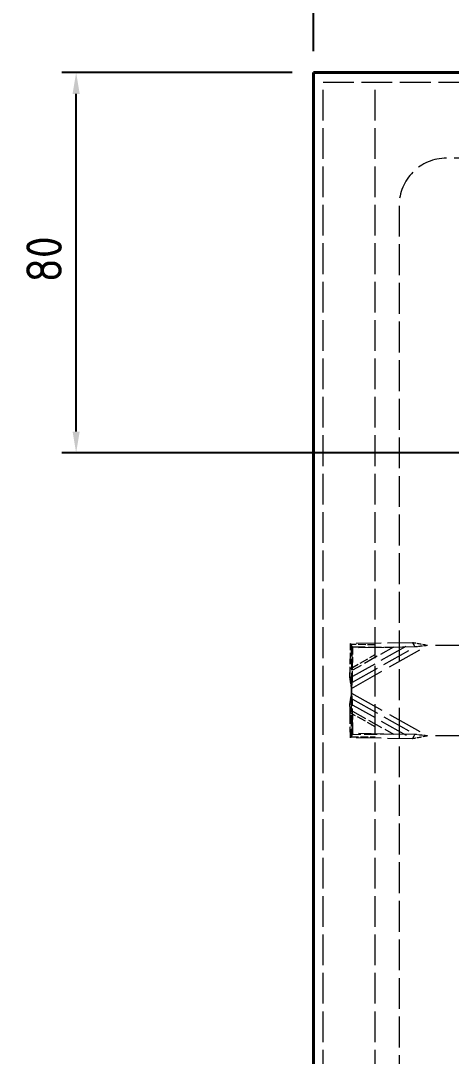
# Model space of a CAD drawing. Header units: millimetres. Extents: x 0 to 2523, y 0 to 1782.
# Drawn here: x 723.6 to 814.3, y 1086.4 to 1304.1 of the extents above; entities that cross this region are included whole.
import ezdxf

# ---------------------------------------------------------------- set-up
doc = ezdxf.new("R2010")
doc.units = ezdxf.units.MM
doc.header["$LTSCALE"] = 3
doc.linetypes.add('DASHED', pattern=[0.2067, 0.1654, -0.0413])
for name, color, linetype, lineweight in [('가려진 것(ISO)', 2, 'DASHED', 18), ('가려진 좁은 것(ISO)', 2, 'DASHED', 18), ('가시적인 것(ISO)', 3, 'Continuous', 40), ('치수(ISO)', 2, 'Continuous', 25)]:
    doc.layers.add(name, color=color, linetype=linetype, lineweight=lineweight)
doc.styles.add('치수 텍스트_PSTEK_POSCO', font='isocp.shx')
doc.dimstyles.new('치수_PSTEK_POSCO', dxfattribs={"dimscale": 3, "dimtxt": 2.5, "dimasz": 1.5, "dimexe": 1, "dimexo": 1.5, "dimgap": 1, "dimtad": 1, "dimrnd": 1e-08, "dimdsep": 46, "dimtxsty": '치수 텍스트_PSTEK_POSCO', "dimcen": 0.09, "dimdle": 10, "dimclrd": 7, "dimclre": 7, "dimclrt": 2, "dimadec": 1, "dimazin": 2, "dimtfac": 1, "dimtmove": 0, "dimatfit": 3, "dimfxl": 0, "dimtolj": 1, "dimlwd": -1, "dimlwe": -1, "dimarcsym": 0})

# ---------------------------------------------------------------- blocks, each defined once
blk = doc.blocks.new('*D86')
at = {"layer": 'Defpoints', "color": 0, "transparency": 16777216}
for p in [(735.28, 1293.23), (785.28, 1293.23), (943.78, 1213.23)]:
    blk.add_point(p, dxfattribs=at)
at = {"layer": '치수(ISO)', "color": 7, "transparency": 16777216}
for p, q in [((780.78, 1293.23), (732.28, 1293.23)), ((735.28, 1217.73), (735.28, 1288.73)), ((939.28, 1213.23), (732.28, 1213.23))]:
    blk.add_line(p, q, dxfattribs=at)
for points in [[(734.53, 1288.73), (736.03, 1288.73), (735.28, 1293.23)], [(734.53, 1217.73), (736.03, 1217.73), (735.28, 1213.23)]]:
    blk.add_solid(points, dxfattribs=at)
at = {"layer": '치수(ISO)', "color": 2, "transparency": 16777216, "insert": (728.53, 1249.11), "char_height": 7.5, "attachment_point": 4, "rotation": 90, "style": '치수 텍스트_PSTEK_POSCO'}
blk.add_mtext('\\A1;80', dxfattribs=at)
blk = doc.blocks.new('*D87')
at = {"layer": 'Defpoints', "color": 0, "transparency": 16777216}
for p in [(785.28, 1336.09), (785.28, 1293.23), (965.28, 1234.73)]:
    blk.add_point(p, dxfattribs=at)
at = {"layer": '치수(ISO)', "color": 7, "transparency": 16777216}
for p, q in [((785.28, 1297.73), (785.28, 1339.09)), ((965.28, 1239.23), (965.28, 1339.09)), ((960.78, 1336.09), (789.78, 1336.09))]:
    blk.add_line(p, q, dxfattribs=at)
for points in [[(789.78, 1336.84), (789.78, 1335.34), (785.28, 1336.09)], [(960.78, 1336.84), (960.78, 1335.34), (965.28, 1336.09)]]:
    blk.add_solid(points, dxfattribs=at)
at = {"layer": '치수(ISO)', "color": 2, "transparency": 16777216, "insert": (859.27, 1342.84), "char_height": 7.5, "attachment_point": 4, "style": '치수 텍스트_PSTEK_POSCO'}
blk.add_mtext('\\A1;180', dxfattribs=at)

msp = doc.modelspace()

# ---------------------------------------------------------------- linework, layer by layer
at = {"layer": '가려진 것(ISO)', "ltscale": 13.022854}
for p, q in [((787.2766, 435.233), (787.2766, 1291.233)), ((798.2766, 435.233), (798.2766, 1291.233))]:
    msp.add_line(p, q, dxfattribs=at)
at = {"layer": '가려진 것(ISO)', "ltscale": 13.047749}
msp.add_line((787.2766, 1291.233), (1143.2766, 1291.233), dxfattribs=at)
at = {"layer": '가려진 것(ISO)', "ltscale": 12.901145}
msp.add_line((1117.2766, 1275.233), (813.2766, 1275.233), dxfattribs=at)
at = {"layer": '가려진 것(ISO)', "ltscale": 13.096617}
msp.add_line((803.2766, 1265.233), (803.2766, 461.233), dxfattribs=at)
at = {"layer": '가려진 것(ISO)', "ltscale": 4.708343}
for p, q in [((792.9385, 1165.9183), (793.0457, 1173.1424)), ((793.4444, 1165.016), (793.5516, 1172.2401)), ((793.5516, 1154.2259), (793.4444, 1161.4499)), ((793.0457, 1153.3235), (792.9385, 1160.5476))]:
    msp.add_line(p, q, dxfattribs=at)
at = {"layer": '가려진 것(ISO)', "ltscale": 10.630617}
for p, q in [((806.1226, 1173.3344), (793.0457, 1173.1424)), ((806.6285, 1172.4321), (793.5516, 1172.2401)), ((806.1226, 1153.1316), (793.0457, 1153.3235)), ((806.6285, 1154.0339), (793.5516, 1154.2259))]:
    msp.add_line(p, q, dxfattribs=at)
at = {"layer": '가려진 것(ISO)', "ltscale": 2.539495}
for p, q in [((793.5516, 1172.2401), (793.0457, 1173.1424)), ((793.5516, 1154.2259), (793.0457, 1153.3235))]:
    msp.add_line(p, q, dxfattribs=at)
at = {"layer": '가려진 것(ISO)', "ltscale": 1.731117}
for p, q in [((806.1226, 1173.3344), (806.4674, 1172.7193)), ((809.2769, 1172.733), (809.2757, 1172.733)), ((792.9385, 1165.9183), (793.2833, 1165.3032)), ((793.2769, 1163.733), (793.2757, 1163.733)), ((792.9385, 1160.5476), (793.2833, 1161.1627)), ((793.2769, 1162.733), (793.2757, 1162.733)), ((806.1226, 1153.1316), (806.4674, 1153.7467)), ((809.2769, 1153.733), (809.2757, 1153.733))]:
    msp.add_line(p, q, dxfattribs=at)
at = {"layer": '가려진 것(ISO)', "ltscale": 0.808278}
for p, q in [((806.4674, 1172.7193), (806.6285, 1172.4321)), ((809.2757, 1172.733), (809.2752, 1172.733)), ((793.2833, 1165.3032), (793.4444, 1165.016)), ((793.2757, 1163.733), (793.2752, 1163.733)), ((793.2757, 1162.733), (793.2752, 1162.733)), ((793.2833, 1161.1627), (793.4444, 1161.4499)), ((806.4674, 1153.7467), (806.6285, 1154.0339)), ((809.2757, 1153.733), (809.2752, 1153.733))]:
    msp.add_line(p, q, dxfattribs=at)
at = {"layer": '가려진 것(ISO)', "ltscale": 13.266974}
for p, q in [((825.7306, 1172.733), (809.2769, 1172.733)), ((825.7306, 1153.733), (809.2769, 1153.733))]:
    msp.add_line(p, q, dxfattribs=at)
at = {"layer": '가려진 것(ISO)', "ltscale": 0.634799}
for p, q in [((793.2752, 1162.733), (793.2752, 1163.733)), ((793.2769, 1162.733), (793.2769, 1163.733))]:
    msp.add_line(p, q, dxfattribs=at)
at = {"layer": '가려진 것(ISO)', "ltscale": 12.665669}
msp.add_arc((813.2766, 1265.233), 10, 90, 180, dxfattribs=at)
at = {"layer": '가려진 것(ISO)', "ltscale": 2.048363}
for points in [[(809.2769, 1172.733), (808.2216, 1172.9404), (807.1663, 1173.1477), (806.1226, 1173.3344)], [(809.2769, 1153.733), (808.2216, 1153.5256), (807.1663, 1153.3182), (806.1226, 1153.1316)]]:
    msp.add_open_spline(points, degree=3, dxfattribs=at)
at = {"layer": '가려진 것(ISO)', "ltscale": 1.694032}
for points in [[(809.2752, 1172.733), (808.391, 1172.6361), (807.5068, 1172.5393), (806.6285, 1172.4321)], [(809.2752, 1153.733), (808.391, 1153.8298), (807.5068, 1153.9267), (806.6285, 1154.0339)]]:
    msp.add_open_spline(points, degree=3, dxfattribs=at)
at = {"layer": '가려진 것(ISO)', "ltscale": 1.41808}
for points in [[(793.2769, 1163.733), (793.1602, 1164.4684), (793.0435, 1165.2037), (792.9385, 1165.9183)], [(792.9385, 1160.5476), (793.0435, 1161.2623), (793.1602, 1161.9976), (793.2769, 1162.733)]]:
    msp.add_open_spline(points, degree=3, dxfattribs=at)
at = {"layer": '가려진 것(ISO)', "ltscale": 0.827618}
for points in [[(793.2752, 1163.733), (793.3296, 1164.1641), (793.3841, 1164.5952), (793.4444, 1165.016)], [(793.4444, 1161.4499), (793.3841, 1161.8707), (793.3296, 1162.3018), (793.2752, 1162.733)]]:
    msp.add_open_spline(points, degree=3, dxfattribs=at)
at = {"layer": '가려진 좁은 것(ISO)', "ltscale": 12.197012}
for p, q in [((792.9385, 1165.9183), (806.1226, 1173.3344)), ((793.4444, 1165.016), (806.6285, 1172.4321)), ((793.4444, 1161.4499), (806.6285, 1154.0339)), ((792.9385, 1160.5476), (806.1226, 1153.1316))]:
    msp.add_line(p, q, dxfattribs=at)
at = {"layer": '가려진 좁은 것(ISO)', "ltscale": 4.83503}
for p, q in [((793.1474, 1172.961), (793.2592, 1165.3463)), ((793.2592, 1161.1197), (793.1474, 1153.5049))]:
    msp.add_line(p, q, dxfattribs=at)
at = {"layer": '가려진 좁은 것(ISO)', "ltscale": 3.256746}
for p, q in [((798.2766, 1172.8849), (793.1474, 1172.961)), ((793.1474, 1153.5049), (798.2766, 1153.5811))]:
    msp.add_line(p, q, dxfattribs=at)
at = {"layer": '가려진 좁은 것(ISO)', "ltscale": 14.802096}
for p, q in [((793.2752, 1163.733), (809.2752, 1172.733)), ((793.2769, 1163.733), (809.2769, 1172.733)), ((793.2752, 1162.733), (809.2752, 1153.733)), ((793.2769, 1162.733), (809.2769, 1153.733))]:
    msp.add_line(p, q, dxfattribs=at)
at = {"layer": '가려진 좁은 것(ISO)', "ltscale": 5.504544}
for p, q in [((793.4093, 1172.494), (802.0784, 1172.3653)), ((802.0784, 1154.1007), (793.4093, 1153.972))]:
    msp.add_line(p, q, dxfattribs=at)
at = {"layer": '가려진 좁은 것(ISO)', "ltscale": 3.142098}
for p, q in [((793.4819, 1167.5454), (793.4093, 1172.494)), ((793.4093, 1153.972), (793.4819, 1158.9206))]:
    msp.add_line(p, q, dxfattribs=at)
at = {"layer": '가려진 좁은 것(ISO)', "ltscale": 6.257158}
for p, q in [((802.0784, 1172.3653), (793.4819, 1167.5454)), ((793.4819, 1158.9206), (802.0784, 1154.1007))]:
    msp.add_line(p, q, dxfattribs=at)
at = {"layer": '가려진 좁은 것(ISO)', "ltscale": 3.86443}
for p, q in [((792.9673, 1167.8601), (798.2766, 1170.8369)), ((798.2766, 1155.6291), (792.9673, 1158.6059))]:
    msp.add_line(p, q, dxfattribs=at)
at = {"layer": '가려진 좁은 것(ISO)', "ltscale": 1.299536}
for p, q in [((792.9973, 1165.8133), (792.9673, 1167.8601)), ((792.9673, 1158.6059), (792.9973, 1160.6526))]:
    msp.add_line(p, q, dxfattribs=at)
at = {"layer": '가려진 좁은 것(ISO)', "ltscale": 0.634799}
for p, q in [((793.2757, 1163.733), (793.2757, 1162.733)), ((793.2766, 1162.733), (793.2766, 1163.733))]:
    msp.add_line(p, q, dxfattribs=at)
at = {"layer": '가려진 좁은 것(ISO)', "ltscale": 1.332583}
for points, knots in [([(793.2766, 1163.733), (793.2582, 1163.8786), (793.2337, 1164.0735), (793.1439, 1164.7768), (793.0762, 1165.2881), (792.9973, 1165.8133)], [0, 0, 0, 0, 0.044028142, 0.044028142, 0.181671062, 0.181671062, 0.181671062, 0.181671062]), ([(792.9973, 1160.6526), (793.0495, 1161.0001), (793.0973, 1161.3448), (793.1664, 1161.8676), (793.1888, 1162.041), (793.2331, 1162.3878), (793.2581, 1162.5862), (793.2766, 1162.733)], [0, 0, 0, 0, 0.105411524, 0.105411524, 0.157896281, 0.157896281, 0.210029778, 0.210029778, 0.210029778, 0.210029778])]:
    msp.add_open_spline(points, degree=3, knots=knots, dxfattribs=at)
at = {"layer": '가려진 좁은 것(ISO)', "ltscale": 1.024269}
for points, knots in [([(793.2592, 1165.3463), (793.2672, 1165.0752), (793.2713, 1164.8062), (793.2745, 1164.4005), (793.275, 1164.2667), (793.2756, 1163.9993), (793.2757, 1163.8448), (793.2757, 1163.733)], [0, 0, 0, 0, 0.081355756, 0.081355756, 0.121514995, 0.121514995, 0.161423053, 0.161423053, 0.161423053, 0.161423053]), ([(793.2757, 1162.733), (793.2757, 1162.6216), (793.2756, 1162.4686), (793.2744, 1161.925), (793.2712, 1161.527), (793.2592, 1161.1197)], [0, 0, 0, 0, 0.033408061, 0.033408061, 0.137237466, 0.137237466, 0.137237466, 0.137237466])]:
    msp.add_open_spline(points, degree=3, knots=knots, dxfattribs=at)
at = {"layer": '가시적인 것(ISO)'}
for p, q in [((785.2766, 433.233), (785.2766, 1293.233)), ((785.2766, 1293.233), (1145.2766, 1293.233))]:
    msp.add_line(p, q, dxfattribs=at)

# ---------------------------------------------------------------- dimensions: what is measured, and where the dimension line sits
at = {"layer": '치수(ISO)', "color": 7}
for base, p1, angle, picture, middle in [((785.2766, 1336.0887), (965.2766, 1234.733), 180, '*D87', (865.2766, 1336.0887)), ((735.2766, 1293.233), (943.7766, 1213.233), 90, '*D86', (735.2766, 1253.233))]:
    dim = msp.add_linear_dim(base=base, p1=p1, p2=(785.2766, 1293.233), angle=angle, dimstyle='치수_PSTEK_POSCO', override={"dimdec": 2, "dimtp": 0, "dimtm": 0, "dimtdec": 2, "dimtofl": 0, "dimatfit": 1}, dxfattribs=at)
    dim.commit()
    dim.dimension.update_dxf_attribs({"geometry": picture, "text_midpoint": middle, "dimtype": 160})

doc.saveas('drawing.dxf')
